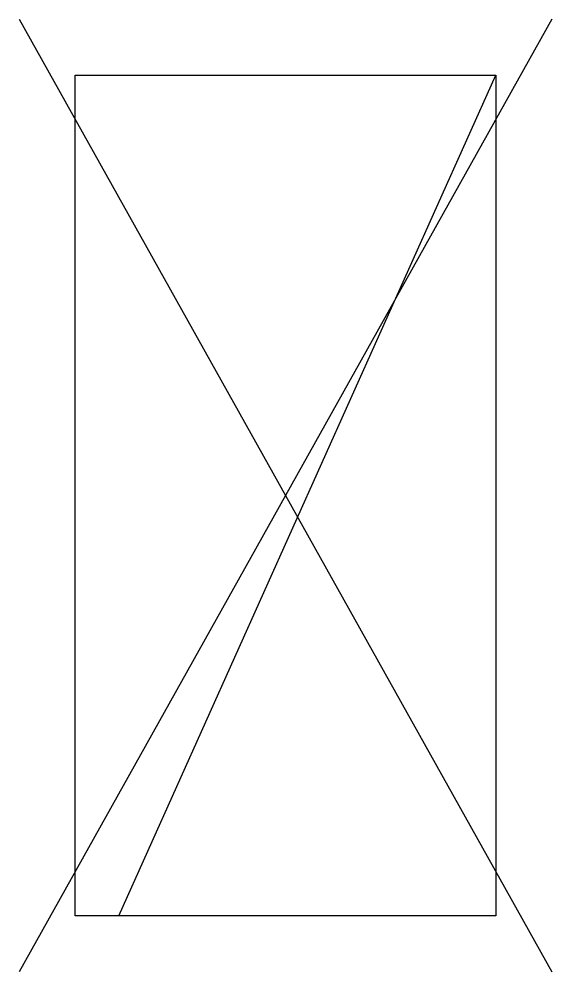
# Model space of a CAD drawing. Header units: metres. Extents: x -0.04 to 0.34, y -0.04 to 0.64.
import ezdxf

# ---------------------------------------------------------------- set-up
doc = ezdxf.new("R2010")
doc.units = ezdxf.units.M

msp = doc.modelspace()

# ---------------------------------------------------------------- linework, layer by layer
for p, q in [((0.34, 0.64), (-0.04, -0.04)), ((-0.04, 0.64), (0.34, -0.04)), ((0.03103, 0), (0.3, 0.6))]:
    msp.add_line(p, q)
msp.add_lwpolyline([(0, 0), (0, 0.6), (0.3, 0.6), (0.3, 0)], close=True)

doc.saveas('drawing.dxf')
